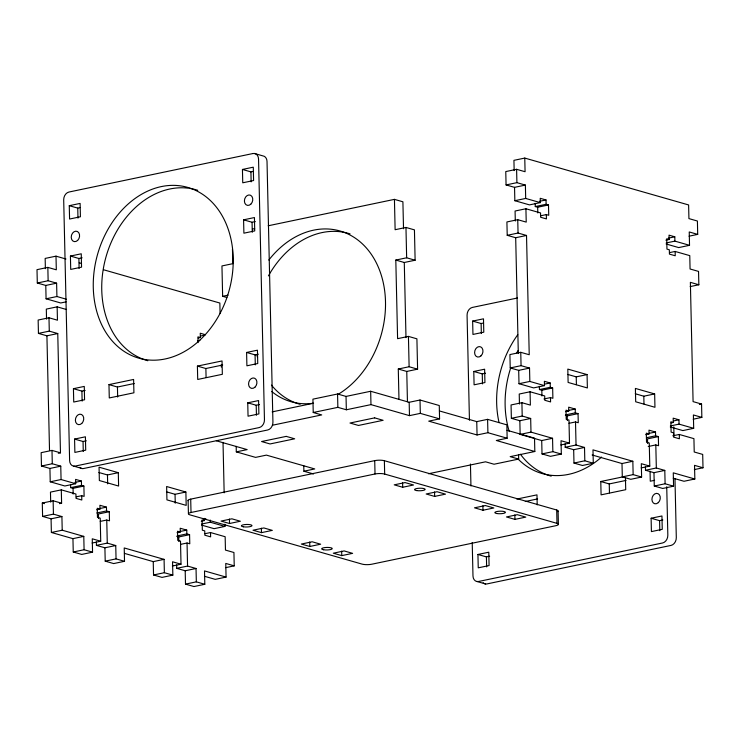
<?xml version="1.0" encoding="UTF-8"?>
<svg xmlns="http://www.w3.org/2000/svg" width="740" height="740" viewBox="0 0 740 740"><rect width="100%" height="100%" fill="white"/><g stroke="black" fill="none" stroke-linecap="round" stroke-linejoin="round"><path stroke-width="1.11" d="M69.273 205.683L80.114 203.417L80.419 216.765L69.579 219.04L69.273 205.683L77.746 208.107L79.911 207.653M242.443 169.451L253.284 167.185L253.589 180.532L242.748 182.799L242.443 169.451L250.916 171.874L253.08 171.421M65.962 259.009L56 256.16L45.159 258.427L45.39 268.666M689.033 236.199L697.7 234.386L697.404 221.029L688.931 218.605L688.616 204.952L524.771 158.073L513.93 160.34L514.161 170.589M70.42 256.058L81.252 253.792L81.557 267.149L70.716 269.416L70.42 256.058L78.893 258.482L82.14 257.807M243.589 219.826L254.431 217.56L254.727 230.917L243.895 233.183L243.589 219.826L252.062 222.25L255.309 221.575M56 256.16L56.314 269.813L47.841 267.39L37 269.665L37.305 283.013L45.778 285.437L56.61 283.17L56.915 296.527L66.323 299.219M524.771 158.073L525.076 171.726L516.603 169.303L505.772 171.578L506.068 184.926L514.541 187.35L525.382 185.083L525.687 198.44L540.32 202.621L540.219 198.302L546.028 199.957L546.12 204.286L548.497 204.962L548.738 215.285L546.324 214.6L540.903 215.728M252.396 229.085L254.653 228.614M268.176 225.783L394.439 199.365L402.902 201.789L403.522 228.762M37.305 283.013L48.137 280.747L56.61 283.17M506.068 184.926L516.909 182.66L525.382 185.083M45.778 285.437L46.074 298.793L56.915 296.527M514.541 187.35L514.846 200.707L525.687 198.44M398.971 399.369L398.286 369.019L406.76 371.443L417.591 369.168L416.907 338.828L408.434 336.395L397.593 338.67L395.808 260.064L404.281 262.487L415.121 260.221L414.437 229.872L405.964 227.448L395.123 229.715L394.439 199.365M539.525 201.317L546.028 199.957M66.128 301.846L60.708 302.975L46.074 298.793M540.32 202.621L529.479 204.888L514.846 200.707M535.205 203.306L535.279 206.553L546.12 204.286M66.554 309.533L57.147 306.841L46.315 309.107L46.537 319.125M546.324 214.6L546.425 218.92L540.653 217.264L540.552 212.944L525.918 208.754L515.077 211.02L515.308 221.038M535.279 206.553L537.666 207.237L548.497 204.962M57.147 306.841L57.452 320.198L48.979 317.775L38.147 320.041L38.443 333.398L46.916 335.821L57.757 333.546L60.467 452.825L58.294 453.278M525.918 208.754L526.223 222.111L517.75 219.688L506.909 221.954L507.215 235.311L515.688 237.734L526.519 235.459L529.23 354.738L520.757 352.314L509.916 354.58L510.221 367.937L518.694 370.361L529.535 368.085L529.84 381.442L544.474 385.632L544.372 381.304L550.181 382.969L550.273 387.288L552.651 387.973L552.891 398.286L550.477 397.602L543.974 398.962M38.443 333.398L49.284 331.122L57.757 333.546M507.215 235.311L518.055 233.035L526.519 235.459M232.462 249.066L232.795 263.68L221.954 265.947L222.638 296.296L228.059 295.168M395.808 260.064L406.649 257.798L415.121 260.221M200.614 336.025L204.952 335.118M668.303 238.169L674.806 236.809L674.899 241.129L689.532 245.319L689.236 231.962L697.7 234.386M198.191 338.014L200.355 337.56L200.263 333.24L205.072 334.619M665.87 240.158L669.127 239.473L669.025 235.154L674.806 236.809M197.46 341.029L199.633 340.576M666.231 242.942L674.899 241.129M689.532 245.319L678.7 247.586L666.157 243.996M669.719 252.581L675.139 251.452L689.773 255.633L690.068 268.99L698.542 271.414L698.847 284.771L690.18 286.584M73.427 388.685L84.267 386.419L84.573 399.776L73.732 402.042L73.427 388.685L81.9 391.108L85.146 390.433M246.596 352.453L257.437 350.187L257.742 363.534L246.901 365.81L246.596 352.453L255.069 354.876L258.325 354.192M517.491 297.989L472.333 307.433A6.882 5.282 -74 0 0 467.07 315.24L469.447 420.218M108.974 384.606L133.607 379.454L133.912 392.801L109.279 397.954L108.974 384.606L117.447 387.029L134.245 383.514M197.404 366.096L222.037 360.944L222.342 374.301L197.71 379.454L197.404 366.096L205.877 368.52L222.675 365.005M472.647 321.086L483.488 318.82L483.784 332.177L472.953 334.443L472.647 321.086L481.12 323.519L483.285 323.056M398.286 369.019L409.118 366.744L417.591 369.168M74.574 439.07L85.405 436.804L85.71 450.151L74.87 452.418L74.574 439.07L83.047 441.493L86.293 440.809M247.743 402.828L258.584 400.562L258.88 413.919L248.048 416.185L247.743 402.828L256.216 405.252L259.463 404.577M60.467 452.825L51.994 450.401L41.153 452.667L41.459 466.015L49.931 468.448L60.763 466.172L61.069 479.529L75.702 483.72L75.6 479.391L81.409 481.055L81.511 485.375L83.888 486.06L84.12 496.374L81.715 495.689L76.294 496.818M439.412 410.94L476.754 421.624L487.595 419.349L506.854 424.862L507.15 438.219L487.901 432.706L477.06 434.972L428.738 421.143L439.569 418.877L439.273 405.529L420.015 400.016L409.174 402.282L370.666 391.266L346.033 396.418L337.56 393.995L312.928 399.156L313.233 412.504L321.706 414.927L272.459 425.232M272.154 411.884L313.566 403.217M473.785 371.471L484.626 369.204L484.931 382.552L474.09 384.828L473.785 371.471L482.258 373.894L485.514 373.21M41.459 466.015L52.29 463.749L60.763 466.172M510.221 367.937L521.062 365.662L529.535 368.085M313.233 412.504L337.865 407.351L346.339 409.775L370.971 404.623L409.479 415.639L420.32 413.373L439.569 418.877M49.931 468.448L50.227 481.796L61.069 479.529M518.694 370.361L518.999 383.709L529.84 381.442M98.901 472.509L107.467 474.951L118.298 472.684L118.604 486.041L99.354 480.528L99.049 467.181L118.298 472.684M567.673 374.421L576.229 376.864L587.07 374.597L587.375 387.954L568.116 382.441L567.811 369.094L587.07 374.597M74.907 482.415L81.409 481.055M544.76 384.097L550.181 382.969M75.702 483.72L64.861 485.986L50.227 481.796M544.474 385.632L533.633 387.899L518.999 383.709M236.18 446.312L236.31 451.872L247.151 449.606L216.339 440.79M70.596 484.404L70.67 487.641L81.511 485.375M539.358 386.317L539.432 389.555L550.273 387.288M81.715 495.689L81.807 500.009L76.035 498.362L75.933 494.033L61.3 489.852L50.468 492.118L50.69 502.127M550.477 397.602L550.579 401.922L544.797 400.275L544.705 395.946L530.071 391.765L519.23 394.032L519.462 404.04M70.67 487.641L73.047 488.326L83.888 486.06M539.432 389.555L541.81 390.239L552.651 387.973M100.252 521.395L106.754 520.035L109.492 520.821L109.289 511.719L106.542 510.933L106.458 507.141L99.909 505.263L100.002 509.055L97.255 508.278L97.458 517.38L100.205 518.166L100.723 541.227L92.26 538.803L92.556 552.16L84.083 549.737L83.787 536.38L62.216 530.21L61.91 516.557L51.069 518.823L42.596 516.4L42.3 503.043L53.132 500.776L61.605 503.2L61.3 489.852M530.071 391.765L530.376 405.113L521.904 402.69L511.062 404.956L511.368 418.313L519.841 420.736L530.673 418.47L530.987 432.123L552.549 438.293L552.854 451.65L561.327 454.073L561.022 440.716L569.495 443.14L568.968 420.079L566.23 419.293L566.017 410.191L568.764 410.968L568.681 407.176L575.221 409.054L575.313 412.846L578.051 413.632L578.264 422.734L575.516 421.948L569.014 423.308M59.441 503.653L61.605 503.2M42.596 516.4L53.437 514.134L61.91 516.557M511.368 418.313L522.209 416.046L530.673 418.47M97.791 508.954L106.458 507.141M567.635 410.635L575.221 409.054M96.746 509.74L100.002 509.055M565.517 411.653L568.764 410.968M166.491 491.841L175.047 494.292L185.879 492.026L186.184 505.374L166.935 499.87L166.63 486.513L185.879 492.026M635.253 393.754L643.809 396.205L654.65 393.939L654.956 407.287L635.697 401.783L635.392 388.426L654.65 393.939M96.792 512.977L106.542 510.933M565.554 414.89L575.313 412.846M109.289 511.719L98.448 513.986L98.55 518.537M565.388 415.371L567.219 415.899L578.051 413.632M303.761 465.645L303.89 471.214L314.731 468.938L266.4 455.118L255.568 457.385L236.31 451.872M188.136 500.721A6.882 1.656 -1.3 0 1 190.707 499.13L374.718 460.632A6.882 1.656 -1.3 0 1 384.375 460.706L556.693 510.008A6.882 1.656 -1.3 0 1 557.655 511.627M51.069 518.823L51.384 532.476L62.216 530.21M519.841 420.736L520.146 434.389L530.987 432.123M507.15 438.219L496.318 440.485L534.826 451.502L534.521 438.145L507.011 430.273M699.383 404.493L701.557 404.04L701.853 417.388L693.186 419.21M191.013 512.487L375.023 473.979A6.882 1.656 -1.3 0 1 384.671 474.062L556.998 523.365A6.882 1.656 -1.3 0 1 555.814 525.705L371.804 564.213A6.882 1.656 -1.3 0 1 362.147 564.13L189.829 514.827A6.882 1.656 -1.3 0 1 191.013 512.487L190.707 499.13M51.384 532.476L72.946 538.646L83.787 536.38M520.146 434.389L541.717 440.559L552.549 438.293M203.685 519.258L205.859 518.805M673.539 420.94L678.959 419.811L679.052 424.131L693.685 428.321L693.389 414.964L701.853 417.388M92.056 543.04L100.723 541.227M560.827 444.953L569.495 443.14M201.262 521.247L204.508 520.572L204.462 518.407M671.115 422.938L673.28 422.485L673.178 418.156L678.959 419.811M428.469 473.757L485.56 461.806L494.033 464.23L518.666 459.078L518.564 454.628M534.826 451.502L510.193 456.654L518.666 459.078M96.357 541.911L96.431 545.371L107.272 543.105L115.745 545.528L116.05 558.876L124.524 561.299L124.218 547.952L164.077 559.357L164.373 572.705L172.846 575.128L172.549 561.78L181.013 564.204L180.495 541.134L177.748 540.348L177.544 531.246L180.283 532.032L180.199 528.24L186.748 530.108L186.832 533.901L189.579 534.687L189.782 543.789L187.044 543.012L180.532 544.372M565.12 443.824L565.203 447.284L576.044 445.018L584.517 447.441L584.813 460.789L593.286 463.221L592.981 449.865L632.839 461.27L633.144 474.618L641.617 477.041L641.312 463.693L649.785 466.117L649.258 443.047L646.52 442.261L646.307 433.159L649.054 433.945L648.971 430.153L655.51 432.021L655.603 435.814L658.341 436.6L658.554 445.711L655.807 444.925L648.221 446.507M201.613 524.04L210.29 522.218L224.923 526.408L224.868 524.179M670.385 425.953L679.052 424.131M72.946 538.646L73.251 552.003L84.083 549.737M541.717 440.559L542.013 453.916L552.854 451.65M178.072 531.921L186.748 530.108M649.008 433.381L655.51 432.021M96.431 545.371L104.904 547.794L115.745 545.528M177.036 532.707L180.283 532.032M565.203 447.284L573.676 449.707L584.517 447.441M645.798 434.621L649.054 433.945M92.556 552.16L81.724 554.427L73.251 552.003M229.52 523.504L240.361 521.238L231.888 518.814L221.047 521.08L229.52 523.504L229.419 519.054M402.69 487.262L413.531 484.996L405.058 482.573L394.217 484.839L402.69 487.262L402.588 482.813M561.327 454.073L550.486 456.339L542.013 453.916M177.082 535.945L186.832 533.901M646.927 437.627L655.603 435.814M224.923 526.408L214.082 528.674L201.539 525.086M693.685 428.321L682.854 430.588L670.311 426.999M176.906 536.435L178.738 536.953L189.579 534.687M658.341 436.6L647.509 438.866L647.611 443.427M205.1 533.679L210.521 532.541L225.154 536.731L225.46 550.079L233.933 552.502L234.228 565.86L225.561 567.673M672.79 435.814L679.292 434.454L693.926 438.644L694.222 451.992L702.695 454.416L703 467.773L694.333 469.586M104.904 547.794L105.21 561.151L116.05 558.876M573.676 449.707L573.981 463.064L584.813 460.789M124.524 561.299L113.683 563.575L105.21 561.151M261.479 532.643L272.32 530.376L263.847 527.953L253.006 530.219L261.479 532.643L261.377 528.193M434.648 496.411L445.489 494.144L437.016 491.721L426.175 493.987L434.648 496.411L434.546 491.961M593.286 463.221L582.445 465.488L573.981 463.064M124.45 553.381L153.236 561.623L164.077 559.357M592.111 454.98L621.998 463.536L632.839 461.27M172.346 566.017L181.013 564.204M641.118 467.93L649.785 466.117M176.647 564.879L176.721 568.338L187.562 566.072L196.035 568.496L196.34 581.853L204.814 584.276L204.508 570.919L226.07 577.089L225.765 563.436L234.228 565.86M645.41 466.792L645.493 470.252L656.334 467.985L664.798 470.409L665.103 483.766L673.576 486.189L673.271 472.832L694.841 479.002L694.527 465.349L703 467.773M153.236 561.623L153.541 574.971L164.373 572.705M621.998 463.536L622.303 476.884L633.144 474.618M516.825 499.075L536.981 494.857L537.203 504.874M625.439 477.466L625.716 489.704L601.084 494.857L600.778 481.509L623.173 476.819M176.721 568.338L185.194 570.762L196.035 568.496M645.493 470.252L653.966 472.675L664.798 470.409M172.846 575.128L162.014 577.394L153.541 574.971M309.81 546.471L320.642 544.205L312.178 541.782L301.337 544.048L309.81 546.471L309.709 542.022M482.98 510.239L493.821 507.973L485.348 505.549L474.507 507.816L482.98 510.239L482.878 505.79M525.298 501.498L537.61 498.917M600.778 481.509L609.251 483.932L626.049 480.417M641.617 477.041L630.776 479.307L622.303 476.884M654.604 480.306L650.275 481.213L650.044 471.195M185.194 570.762L185.5 584.119L196.34 581.853M653.966 472.675L654.271 486.032L665.103 483.766M226.07 577.089L215.229 579.355L204.453 576.275M694.841 479.002L684.001 481.268L673.215 478.188M204.814 584.276L193.972 586.543L185.5 584.119M341.769 555.62L352.61 553.354L344.137 550.921L333.296 553.196L341.769 555.62L341.667 551.161M514.938 519.378L525.779 517.112L517.306 514.688L506.465 516.955L514.938 519.378L514.837 514.929M673.576 486.189L662.735 488.455L654.271 486.032M477.938 554.473L488.779 552.207L489.085 565.563L478.243 567.83L477.938 554.473L486.411 556.896L489.667 556.221M651.117 518.24L661.949 515.974L662.254 529.322L651.413 531.598L651.117 518.24L659.581 520.664L662.837 519.98M669.127 239.473L666.721 238.789L666.953 249.112L669.33 249.787L669.432 254.116L675.232 255.772L675.139 251.452M254.384 153.458L262.857 155.881A6.882 5.282 -74 0 1 267.02 161.487L272.93 422.189A6.882 5.282 -74 0 1 267.667 429.996L83.657 468.503A6.882 5.282 -74 0 1 79.781 467.347M698.847 284.771L690.374 282.347L693.084 401.617L701.557 404.04M673.28 422.485L670.875 421.791L671.106 432.114L673.511 432.798L673.613 437.127L679.385 438.774L679.292 434.454M222.638 296.296L226.875 297.508M79.254 262.811L81.465 263.449M103.609 269.776L219.854 303.039L220.085 313.279M200.355 337.56L197.95 336.876L198.079 342.611M303.89 471.214L313.519 473.961M73.778 466.144L82.251 468.568M477.143 581.548L485.616 583.971M204.508 520.572L202.103 519.878L202.335 530.201L204.749 530.885L204.841 535.214L210.623 536.861L210.521 532.541M42.3 503.043L44.419 503.653M673.788 426.86L674.001 436.082M674.973 478.762L676.305 537.591A6.882 5.282 -74 0 1 671.032 545.408L487.031 583.906A6.882 5.282 -74 0 1 483.146 582.759M666.731 486.726L667.832 535.168A6.882 5.282 -74 0 1 662.568 542.984L478.558 581.483A6.882 5.282 -74 0 1 472.98 575.942L472.222 542.494M659.581 520.664L659.812 530.682M655.807 444.925L656.334 467.985M643.809 396.205L643.985 403.994M609.251 483.932L609.455 492.831M576.229 376.864L576.404 384.661M575.516 421.948L576.044 445.018M567.219 415.899L567.321 420.45M558.099 511.201L558.404 524.549M556.693 510.008L556.998 523.365M537.666 207.237L537.795 212.963M541.81 390.239L541.948 395.974M516.603 169.303L516.909 182.66M517.75 219.688L518.055 233.035M520.757 352.314L521.062 365.662M521.904 402.69L522.209 416.046M515.688 237.734L518.315 353.563M487.595 419.349L487.901 432.706M481.12 323.519L481.342 333.527M482.258 373.894L482.489 383.912M486.411 556.896L486.643 566.914M476.754 421.624L477.06 434.972M470.446 464.054L470.945 485.967M420.015 400.016L420.32 413.373M405.964 227.448L406.649 257.798M408.434 336.395L409.118 366.744M409.174 402.282L409.479 415.639M404.281 262.487L405.992 337.625M406.76 371.443L407.444 401.792M384.375 460.706L384.671 474.062M374.718 460.632L375.023 473.979M370.666 391.266L370.971 404.623M346.033 396.418L346.339 409.775M337.56 393.995L337.865 407.351M250.916 171.874L251.147 181.883M252.062 222.25L252.285 232.268M255.069 354.876L255.3 364.894M256.216 405.252L256.438 415.269M221.251 364.848L221.306 367.077M223.018 442.363L224.155 492.822M210.243 520.063L210.29 522.218M205.877 368.52L206.081 377.428M188.117 500.286L188.422 513.643M187.044 543.012L187.562 566.072M178.738 536.953L178.84 541.514M175.047 494.292L175.251 503.191M117.447 387.029L117.669 397.047M107.467 474.951L107.661 483.858M106.754 520.035L107.272 543.105M77.746 208.107L77.978 218.124M78.893 258.482L79.115 268.5M81.9 391.108L82.131 401.126M83.047 441.493L83.269 451.502M73.047 488.326L73.177 494.061M47.841 267.39L48.137 280.747M48.979 317.775L49.284 331.122M51.994 450.401L52.29 463.749M53.132 500.776L53.437 514.134M46.916 335.821L49.525 450.503M147.824 360.741A88.819 68.219 -74 0 1 104.673 262.062A88.819 68.219 -74 0 1 187.923 188.154M189.033 188.302A88.819 68.219 -74 0 1 197.746 190.3M601.546 457.089A88.819 68.219 -74 0 1 518.527 459.475M499.047 422.559A88.819 68.219 -74 0 1 517.778 334.702M551.198 476.144A88.819 68.219 -74 0 1 520.433 454.231M509.287 431.587A88.819 68.219 -74 0 1 510.859 367.429M516.816 352.832A88.819 68.219 -74 0 1 517.852 350.769M300.125 404.318A88.819 68.219 -74 0 1 271.45 385.105M257.548 357.494A88.819 68.219 -74 0 1 256.937 355.219M268.417 275.9A88.819 68.219 -74 0 1 350.048 233.868M268.814 260.055A88.819 68.219 -74 0 1 376.105 262.395A88.819 68.219 -74 0 1 337.459 394.725M312.937 403.309A88.819 68.219 -74 0 1 271.756 391.534M252.969 153.522L68.968 192.03A6.882 5.282 -74 0 0 63.696 199.837L69.616 460.539A6.882 5.282 -74 0 0 75.184 466.08L259.194 427.572A6.882 5.282 -74 0 0 264.457 419.765L258.547 159.063A6.882 5.282 -74 0 0 252.969 153.522M286.214 436.378L261.581 441.53L270.045 443.954L294.677 438.802L286.214 436.378M374.644 417.869L350.011 423.03L358.484 425.454L383.117 420.302L374.644 417.869M416.657 490.583A5.319 1.276 -1.3 0 0 425.13 489.538A5.319 1.276 -1.3 0 0 417.776 488.363A5.319 1.276 -1.3 0 0 416.657 490.583M496.947 513.551A5.319 1.276 -1.3 0 0 505.42 512.505A5.319 1.276 -1.3 0 0 498.066 511.331A5.319 1.276 -1.3 0 0 496.947 513.551M323.63 549.765A5.319 1.276 -1.3 0 0 332.223 548.784A5.319 1.276 -1.3 0 0 325.064 547.545A5.319 1.276 -1.3 0 0 323.63 549.765M243.488 526.815A5.319 1.276 -1.3 0 0 251.961 525.77A5.319 1.276 -1.3 0 0 244.607 524.595A5.319 1.276 -1.3 0 0 243.488 526.815M77.608 240.445A5.319 4.079 -74 0 0 77.413 231.509A5.319 4.079 -74 0 0 71.225 237.29A5.319 4.079 -74 0 0 77.608 240.445M81.761 423.447A5.319 4.079 -74 0 0 81.567 414.511A5.319 4.079 -74 0 0 75.378 420.292A5.319 4.079 -74 0 0 81.761 423.447M250.786 204.212A5.319 4.079 -74 0 0 250.582 195.277A5.319 4.079 -74 0 0 244.404 201.058A5.319 4.079 -74 0 0 250.786 204.212M254.939 387.214A5.319 4.079 -74 0 0 254.736 378.279A5.319 4.079 -74 0 0 248.557 384.06A5.319 4.079 -74 0 0 254.939 387.214M199.911 340.095A88.819 68.219 -74 0 0 196.526 190.809A88.819 68.219 -74 0 0 93.277 287.416A88.819 68.219 -74 0 0 199.911 340.095M480.982 355.857A5.319 4.079 -74 0 0 480.778 346.921A5.319 4.079 -74 0 0 474.599 352.703A5.319 4.079 -74 0 0 480.982 355.857M658.304 502.627A5.319 4.079 -74 0 0 658.101 493.691A5.319 4.079 -74 0 0 651.922 499.472A5.319 4.079 -74 0 0 658.304 502.627"/></g></svg>
